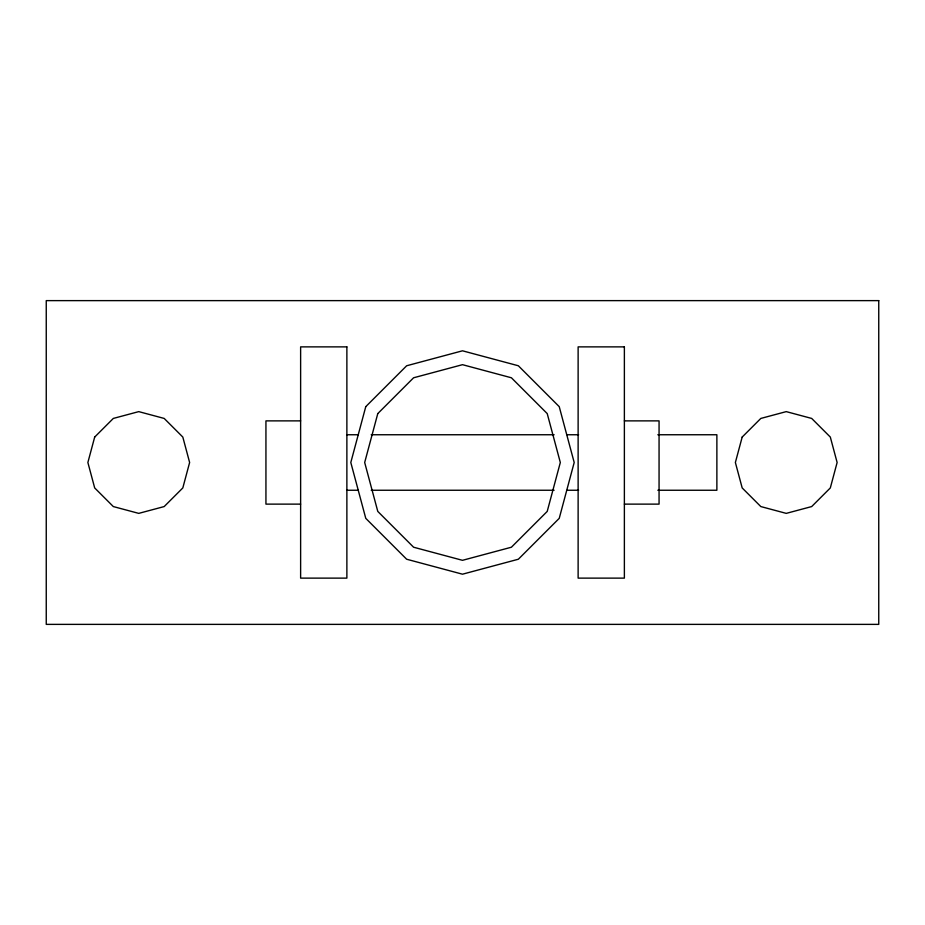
<?xml version="1.0" encoding="UTF-8"?>
<svg xmlns="http://www.w3.org/2000/svg" width="925" height="925" viewBox="0 0 925 925"><rect width="100%" height="100%" fill="white"/><g stroke="black" fill="none" stroke-linecap="round" stroke-linejoin="round"><path stroke-width="1.39" d="M300.625 420.875L265.938 420.875L265.938 504.125L300.625 504.125M624.375 420.875L659.062 420.875L659.062 504.125L624.375 504.125M346.713 434.75L358.241 434.75M371.203 434.75L554.121 434.75M567.083 434.75L578.611 434.75M657.825 434.75L716.875 434.75L716.875 490.25L657.825 490.25M346.713 490.25L358.241 490.25M371.203 490.25L554.121 490.25M567.083 490.25L578.611 490.25M94.685 437.062L87.875 462.5L94.685 487.938L113.312 506.565L138.75 513.375L164.188 506.565L182.815 487.938L189.625 462.5L182.815 437.062L164.188 418.435L138.75 411.625L113.312 418.435L94.685 437.062M365.768 406.653L350.806 462.5L365.768 518.347L406.653 559.232L462.5 574.194L518.347 559.232L559.232 518.347L574.194 462.5L559.232 406.653L518.347 365.768L462.5 350.806L406.653 365.768L365.768 406.653M377.782 413.591L364.681 462.5L377.782 511.409L413.591 547.218L462.5 560.319L511.409 547.218L547.218 511.409L560.319 462.5L547.218 413.591L511.409 377.782L462.5 364.681L413.591 377.782L377.782 413.591M742.185 437.062L735.375 462.5L742.185 487.938L760.812 506.565L786.25 513.375L811.688 506.565L830.315 487.938L837.125 462.5L830.315 437.062L811.688 418.435L786.25 411.625L760.812 418.435L742.185 437.062M878.75 300.625L46.25 300.625L46.25 624.375L878.75 624.375L878.75 300.625M346.875 346.875L300.625 346.875L300.625 578.125L346.875 578.125L346.875 346.875M624.375 346.875L578.125 346.875L578.125 578.125L624.375 578.125L624.375 346.875"/></g></svg>
